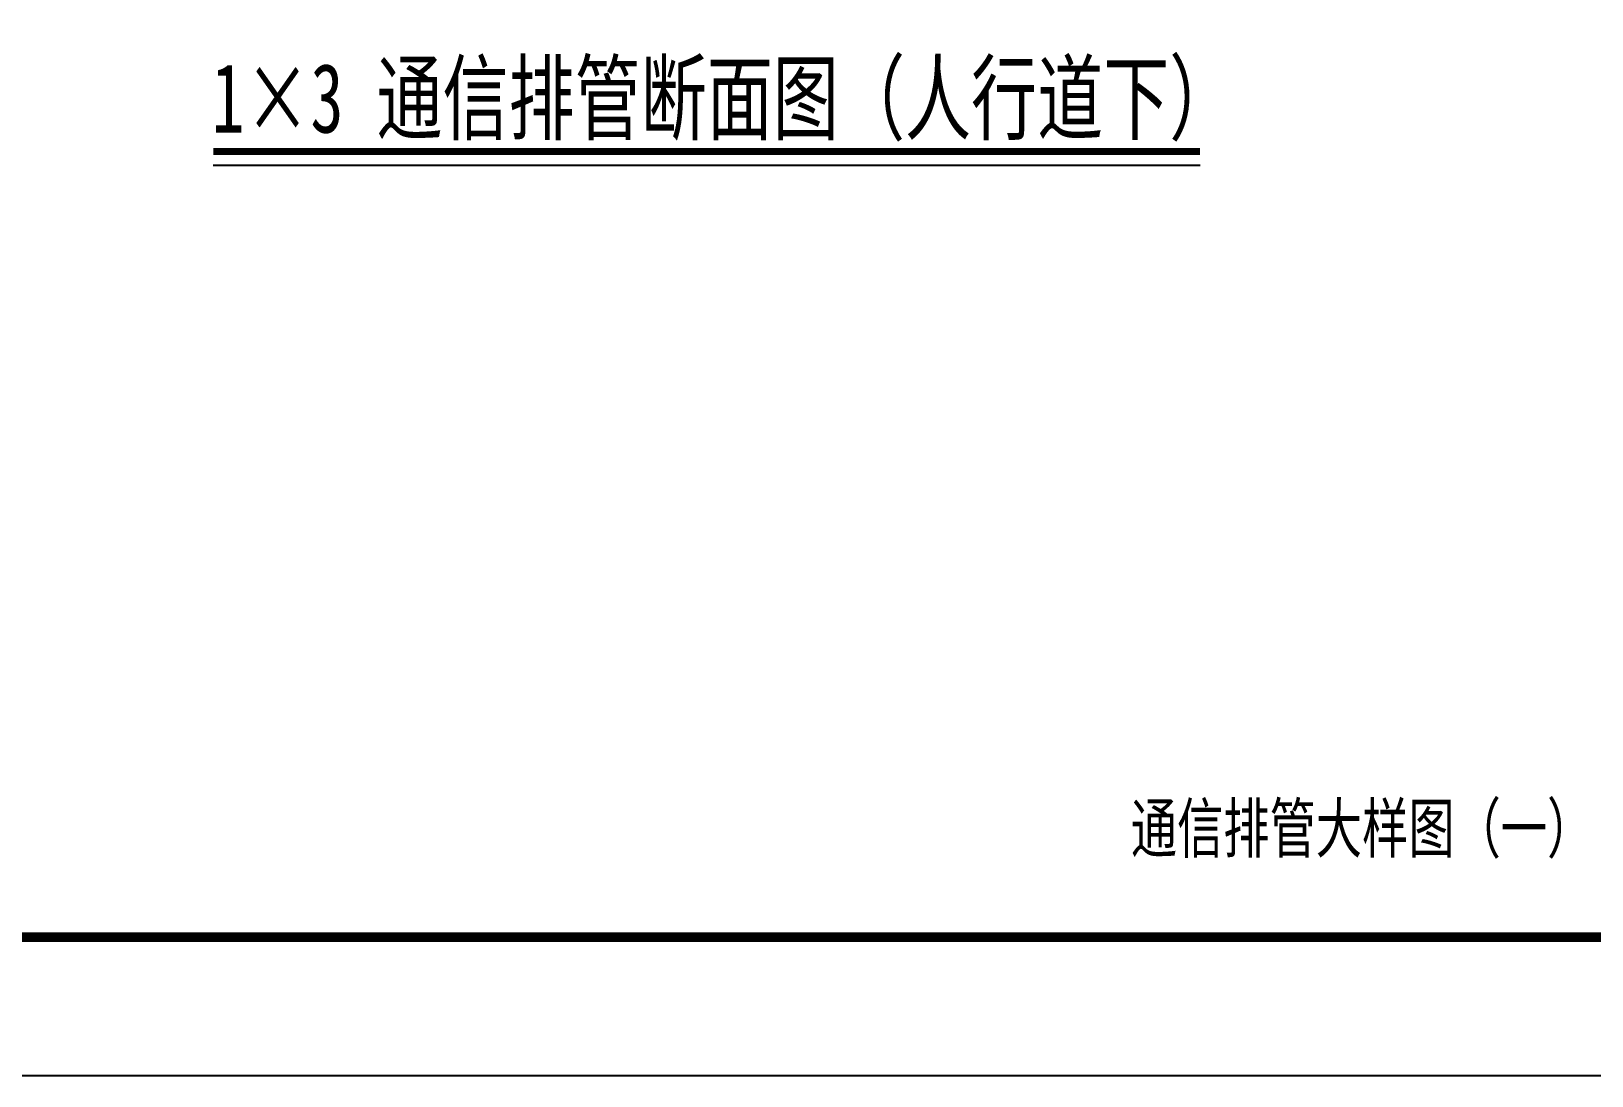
# Model space of a CAD drawing. Header units: millimetres. Extents: x 864899 to 866159, y 2547883 to 2548180.
# Drawn here: x 865109.6 to 865222.4, y 2547883 to 2547958.4 of the extents above; entities that cross this region are included whole.
import ezdxf
from ezdxf.enums import TextEntityAlignment as Align

# ---------------------------------------------------------------- set-up
doc = ezdxf.new("R2010")
doc.units = ezdxf.units.MM
doc.header["$LTSCALE"] = 1000
doc.layers.get('0').update_dxf_attribs({"linetype": 'CONTINUOUS'})
doc.layers.add('0-TK', color=7, linetype='CONTINUOUS')
doc.layers.add('文字说明', color=3, linetype='CONTINUOUS')
doc.styles.add('HZTXT', font='仿宋_GB2312_0.ttf', dxfattribs={"width": 0.9, "height": 3})
doc.styles.add('仿宋', font='仿宋_GB2312_0.ttf', dxfattribs={"width": 0.7, "height": 3})

msp = doc.modelspace()

# ---------------------------------------------------------------- linework, layer by layer
at = {"linetype": 'Continuous', "const_width": 0.7}
msp.add_lwpolyline([(864923.65946, 2548169.95647), (865308.65946, 2548169.95647), (865308.65946, 2547892.95647), (864923.65946, 2547892.95647)], close=True, dxfattribs=at)
at = {"layer": '0-TK'}
msp.add_lwpolyline([(864898.65946, 2548179.95647), (865318.65946, 2548179.95647), (865318.65946, 2547882.95647), (864898.65946, 2547882.95647)], close=True, dxfattribs=at)
at = {"layer": '文字说明', "lineweight": -3, "const_width": 0.5}
msp.add_lwpolyline([(865122.78277, 2547949.70282), (865194.09197, 2547949.70282)], dxfattribs=at)
at = {"layer": '文字说明', "lineweight": -3}
msp.add_lwpolyline([(865122.78277, 2547948.70282), (865194.09197, 2547948.70282)], dxfattribs=at)

# ---------------------------------------------------------------- texts
at = {"linetype": 'Continuous', "style": '仿宋', "width": 0.7}
msp.add_text('通信排管大样图（一）', height=3.5, dxfattribs=at).set_placement((865205.79253, 2547900.89679), align=Align.MIDDLE)
at = {"layer": '文字说明', "style": 'HZTXT', "width": 0.7}
msp.add_text('1×3 通信排管断面图（人行道下）', height=5, dxfattribs=at).set_placement((865122.672, 2547951.06246))

doc.saveas('drawing.dxf')
